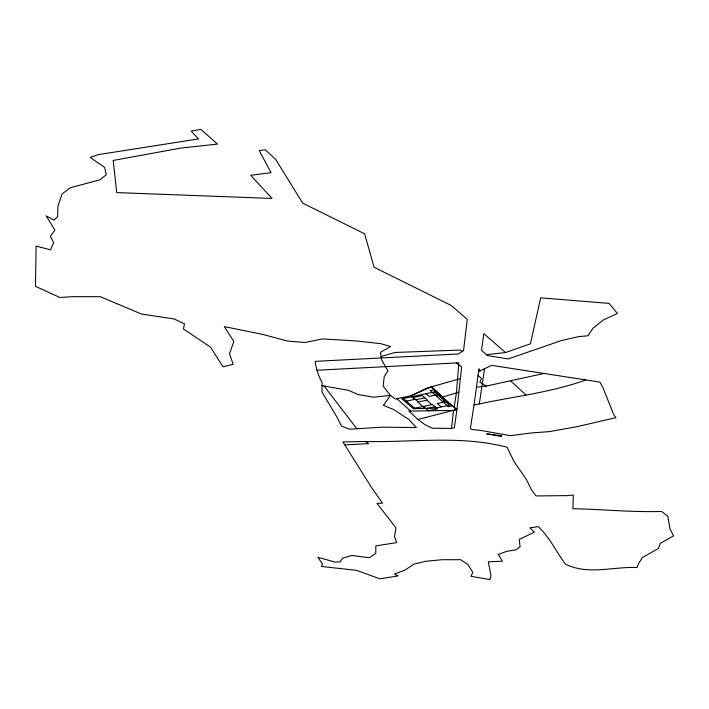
<?xml version="1.0" encoding="UTF-8"?>
<svg xmlns="http://www.w3.org/2000/svg" width="709" height="709" viewBox="0 0 709 709"><rect width="100%" height="100%" fill="white"/><g stroke="black" fill="none" stroke-linecap="round" stroke-linejoin="round"><path stroke-width="1.06" d="M322.054 385.652L348.509 390.34L357.841 394.452L373.661 397.217L390.384 395.4L383.418 405.424L393.513 409.447L408.792 419.471L416.387 427.545L381.876 427.19L349.59 429.211L341.525 426.082L336.757 416.786L321.975 391.944L322.09 382.497C318.456 376 316.072 368.742 315.168 361.36L458.377 353.986L463.544 350.618L467.266 319.342L451.27 305.49L374.104 267.258L364.594 233.793L302.743 203.173L275.668 159.392L265.184 149.714L259.272 150.636L271.06 172.642L250.729 175.3L272.061 198.449L116.737 192.6L113.192 160.447L180.476 148.146L217.477 144.078L200.948 129.428L191.191 131.112L198.414 138.929L98.586 154.589L90.185 157.407L104.569 167.315L106.297 174.715L99.951 179.776L70.094 187.823L62.046 193.991L57.952 206.097L57.624 216.582L54.052 220.18L46.138 215.846L54.903 230.159L50.304 236.416L53.724 242.629L50.534 249.843L36.106 246.094L35.45 286.312L59.937 297.523L72.522 296.672L100.253 296.672L141.366 313.998L174.068 318.935L184.5 323.933L183.392 328.967L210.555 347.162L222.963 366.81L233.172 364.284L229.521 353.72L233.873 341.446L224.283 326.601L262.968 334.453L287.491 341.073L304.985 342.491L322.471 338.92L355.085 340.852L380.609 343.626L390.703 346.497L380.467 352.311L381.539 359.685L387.929 370.904L384.234 376.576L383.152 386.166L390.384 395.4L395.383 398.999L411.06 395.746L431.081 386.919L456.552 409.51L418.009 419.453L408.809 411.078L453.547 410.431L456.977 409.385L461.639 366.952L456.241 362.937L317.047 370.24M418.009 419.453L424.788 424.576L432.33 428.201L451.482 428.458L453.547 410.431M474.02 404.963L478.956 368.645L480.241 370.789L478.557 371.605L491.674 365.365L599.858 382.107L602.827 387.309L613.781 414.792L615.961 417.663L577.277 426.614L549.209 431.63L531.528 432.924L510.329 435.663L480.915 430.46L472.07 429.486L470.359 428.475L474.02 404.963L479.284 403.935C514.885 396.331 551.478 392.387 585.882 379.935M479.284 403.935L484.566 368.742M411.06 395.746L426.747 388.169L460.274 378.615M505.597 352.533L530.429 343.812L540.675 297.824L609.058 303.39L617.397 313.44L603.439 319.936L593.008 328.196L588.027 335.774L578.774 336.615L561.67 340.48L508.176 358.931L487.5 355.617L481.526 350.317L483.83 333.691L505.597 352.533L486.436 354.677M381.079 356.556L395.01 352.462L459.795 350.095L462.436 351.345M476.413 387.22L486.268 386.068L544.237 373.43M458.794 392.174L442.54 397.075L431.772 386.724M406.381 401.134L414.588 399.415L411.521 396.774M437.471 394.612L429.167 396.349L426.127 393.69M415.713 399.761L424.806 397.855M436.31 396.003L439.988 395.223M442.407 401.383L446.076 400.62M414.659 408.198L432.481 404.538L437.533 408.942L428.511 410.795L423.433 406.417M445.598 401.799L437.329 403.51L441.228 406.931M425.976 408.606L435.016 406.744M344.787 444.915L368.609 443.604L365.401 441.468L342.926 441.955L372.03 488.262L382.568 503.142L376.949 503.381L396.021 527.868L394.452 536.722L396.774 542.615L375.814 545.886L375.823 553.268L369.371 557.717L351.903 555.439L342.677 558.125L340.063 561.865L335.322 562.113L317.898 557.318L322.533 563.992L321.416 566.464L356.68 570.364L379.9 578.828L398.183 575.868L394.372 573.953L404.511 570.364L414.216 564.045L425.887 561.236L442.168 559.72L460.584 559.702L467.736 564.426L472.85 572.314L470.989 576.311L489.919 579.572L490.991 575.584L488.297 561.785L502.433 561.227L498.365 554.465L506.492 551.389L516.241 549.75L520.114 546.781L519.21 539.46L534.435 532.14L529.809 527.842L538.175 526.663C549.714 537.165 556.131 551.735 565.41 564.045C588.124 575.522 613.046 566.402 637.054 567.546L638.419 563.885L642.381 557.513L658.351 548.562L660.274 543.386L673.55 535.889L670.014 528.994L667.807 516.276L661.55 511.446C631.976 512.385 602.49 509.266 572.925 508.734L573.28 494.997L567.103 495.644L536.075 495.919L531.626 490.105L526.61 479.833L513.945 461.399L507.086 447.228C460.832 435.087 412.532 442.567 365.419 441.494M456.241 362.937L458.688 362.848L458.705 364.754L456.41 392.848L454.132 407.365L456.977 409.385L454.363 427.749L451.482 428.458M486.268 386.068L479.869 382.178L481.615 378.535L478.017 375.398M403.297 398.511L415.164 408.632M418.301 401.985L413.117 397.519L422.227 395.604L427.376 400.089L417.716 402.109L425.028 408.411M426.791 400.213L431.896 404.662M396.925 398.68L410.644 411.052M510.622 380.901L525.945 394.948M324.057 385.988L356.857 428.759M433.828 389.764L430.141 390.553L448.434 406.709L452.094 405.956L433.828 389.764M434.449 391.935L401.817 398.821L413.382 408.676L435.14 408.18L449.479 405.229L434.449 391.935M501.387 435.743L486.631 433.837L501.759 436.531L501.387 435.743"/></g></svg>
